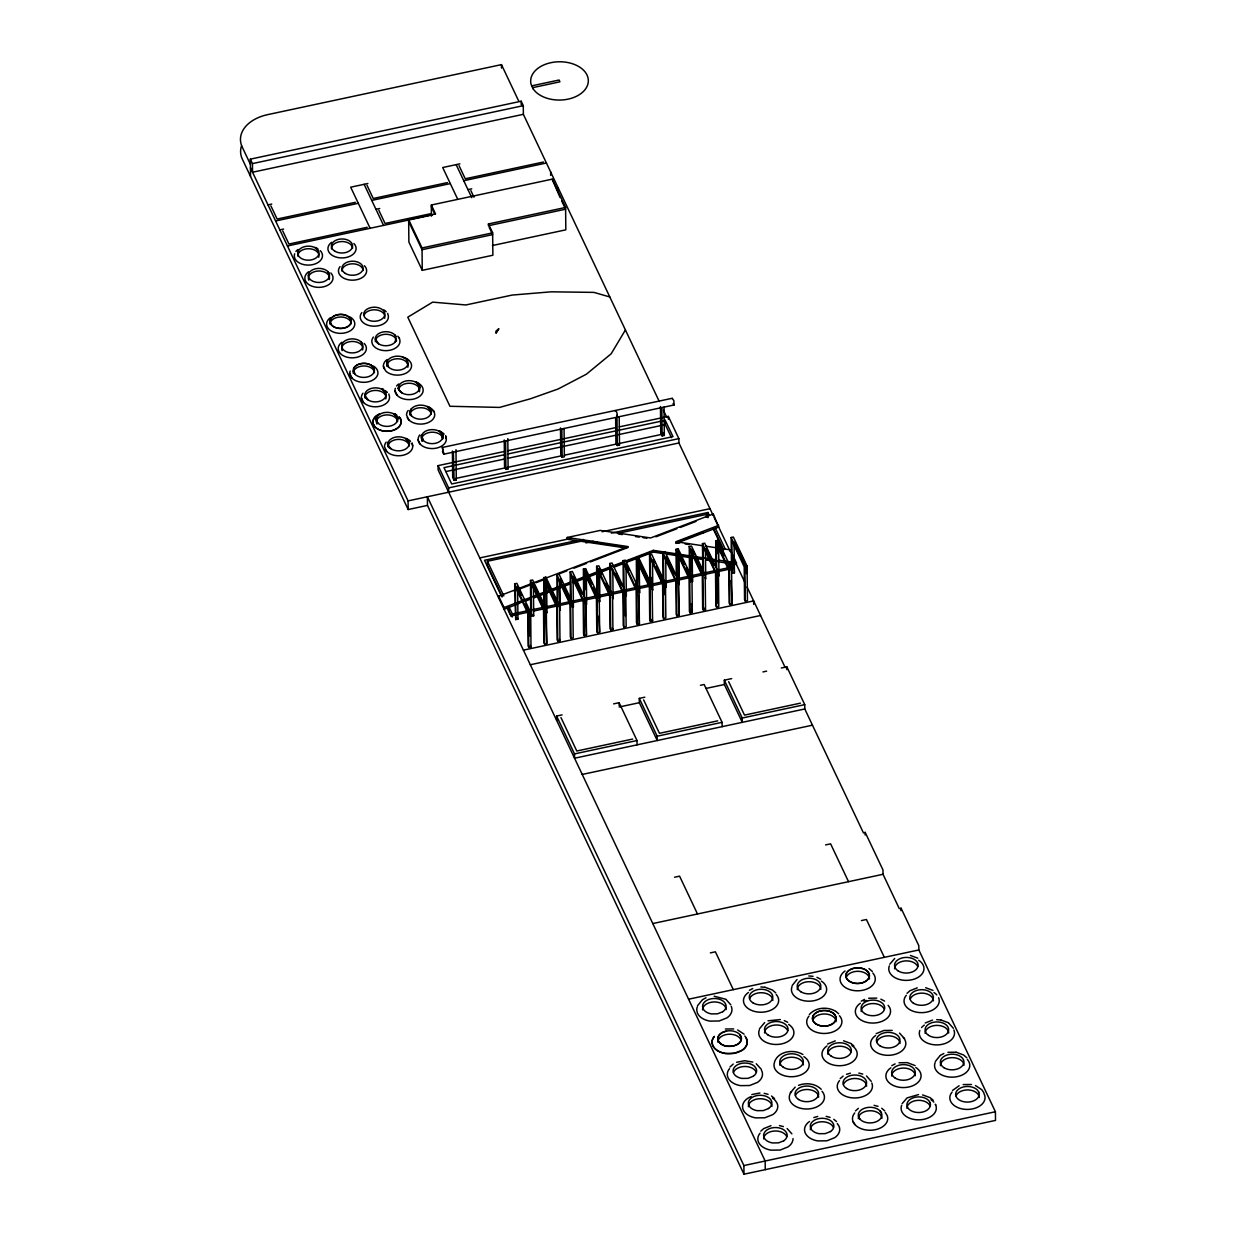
<?xml version="1.0" encoding="UTF-8"?>
<svg xmlns="http://www.w3.org/2000/svg" width="1236" height="1236" viewBox="0 0 1236 1236"><rect width="100%" height="100%" fill="white"/><g stroke="black" fill="none" stroke-linecap="round" stroke-linejoin="round"><path stroke-width="1.5" d="M495.945 332.546L496.069 330.954L498.711 328.869L496.084 332.932L498.711 328.869M297.783 253.534L298.031 251.696A10.599 7.03 -0.6 0 1 314.083 247.215A10.599 7.03 -0.6 0 1 314.809 258.71A10.599 7.03 -0.6 0 1 298.262 255.327L298.031 251.696M391.426 449.039L388.49 445.98L387.795 442.256A11.062 7.354 -0.6 0 0 389.247 447.787L391.426 449.039A10.599 7.03 -0.6 0 0 408.931 445.3L408.699 441.654L406.088 438.332A11.062 7.354 -0.6 0 1 409.657 443.415L408.931 445.284M411.233 408.961L410.043 412.515L411.681 415.976A10.599 7.03 -0.6 0 0 423.793 418.85A10.599 7.03 -0.6 0 0 431.209 411.804L431.688 411.758A11.062 7.354 -0.6 0 0 428.12 406.69L427.795 406.938A10.599 7.03 -0.6 0 0 410.29 410.676M354.902 374.199L353.511 368.915A10.599 7.03 -0.6 0 1 371.016 365.161L373.952 368.22L374.184 371.866M388.521 367.015L386.899 365.439L386.868 363.554A10.599 7.03 -0.6 0 1 402.364 356.926L406.798 359.182L407.571 361.036A10.599 7.03 -0.6 0 1 401.916 369.549A10.599 7.03 -0.6 0 1 388.506 367.015L387.115 361.731M385.756 396.323C388.073 393.403 377.258 382.897 385.539 392.693A10.599 7.03 -0.6 0 0 373.612 387.95A10.599 7.03 -0.6 0 0 364.836 395.211L364.867 397.096L368.251 400.078A10.599 7.03 -0.6 0 0 385.771 396.339L385.539 392.693M375.281 339.066L376.918 342.526A10.599 7.03 -0.6 0 0 395.257 341.924L395.983 336.547A10.599 7.03 -0.6 0 0 384.056 331.789A10.599 7.03 -0.6 0 0 375.281 339.066L378.695 343.932M388.49 445.98L388.259 442.349M397.359 420.827L397.127 417.196L394.5 413.875A11.062 7.354 -0.6 0 1 398.069 418.958L394.191 414.122M407.803 364.666L406.397 359.382M410.29 410.692C407.942 412.299 413.179 418.741 410.522 414.323M419.622 387.316L420.085 387.27A11.062 7.354 -0.6 0 0 416.532 382.187L419.143 385.493L419.375 389.139L419.622 387.316A10.599 7.03 -0.6 0 1 412.206 394.361A10.599 7.03 -0.6 0 1 400.093 391.488L397.977 388.011L398.919 389.819M421.63 436.988L423.268 440.449L421.414 435.057A11.062 7.354 -0.6 0 0 422.866 440.588L423.268 440.449A10.599 7.03 -0.6 0 0 435.381 443.322A10.599 7.03 -0.6 0 0 442.797 436.277L443.26 436.231A11.062 7.354 -0.6 0 0 439.692 431.148L442.318 434.454L442.55 438.1M430.962 413.627L430.731 409.997L427.795 406.938L429.572 408.344M442.55 438.1L442.318 434.469A10.599 7.03 -0.6 0 0 429.046 429.943A10.599 7.03 -0.6 0 0 422.094 438.795M615.265 411.125C616.671 409.41 617.876 416.347 616.996 417.165M672.322 398.811L673.821 400.449L674.083 404.975L443.786 454.184L442.411 451.295M774.57 1061.647C778.742 1050.847 793.898 1049.009 802.937 1054.524M697.506 1005.795L702.372 999.785M759.46 1028.815L764.651 1022.574M792.152 985.555L797.019 979.545M935.328 1061.492L940.194 1055.482M395.257 341.909L396.2 340.194M625.431 329.95L611.156 353.805L586.405 374.199L558.131 388.985L530.507 398.764L499.591 407.416L449.935 406.273L407.787 317.188L432.662 302.14L465.864 304.968L512.168 295.064L551.194 291.82L593.944 292.391L609.811 296.964M790.252 1092.825L795.196 1087.093M889.781 964.204L894.71 958.472M902.11 1103.671L907.039 1097.923L918.502 1094.586M729.951 1067.039L733.226 1064.057M809.348 1014.524C815.745 1007.232 827.517 1006.475 835.629 1011.249M952.508 1090.476L959.121 1085.749M442.334 447.463L443.832 454.23L442.334 447.463L672.569 398.208M907.039 993.311L909.974 990.731L917.236 987.842M760.804 1131.156L763.755 1128.576L771.001 1125.687M840.202 1078.657L843.137 1076.077M855.466 1110.917L858.402 1108.337M827.548 1044.049L835.273 1040.882M876.185 1033.651L883.894 1030.484L892.191 1030.407M702.697 999.538L706.034 997.776M749.387 990.314L752.739 988.553M861.245 1001.16L864.582 999.399M925.254 1022.991L932.5 1020.086M891.774 1065.664L895.111 1063.902M940.519 1055.25L943.856 1053.489M327.849 271.611L329.008 273.264M394.809 334.894L395.983 336.547M498.68 597.9L498.664 596.185L514.84 589.974M518.44 588.599L628.089 546.59L567.2 537.49L567.216 539.22L579.869 541.105L583.546 540.317M675.907 543.454L718.703 527.046L713.296 513.944L650.63 537.954L600.248 530.414L567.2 537.49M519.908 588.908L530.723 584.767M536.13 582.681L545.153 579.236M557.776 574.4L566.783 570.939M573.998 568.174L586.621 563.338M590.221 561.963L628.089 547.455L579.869 540.24L579.869 541.105M655.883 536.81L676.818 528.792M680.31 527.448L696.007 521.438M516.602 604.481L504.072 609.286L504.056 607.556L570.599 582.063M575.991 579.993L583.191 577.243M588.583 575.173L653.334 550.36L675.999 553.743M718.688 525.331L675.891 541.723L702.156 545.648M524.976 600.418L530.337 598.363M533.89 596.988L569.549 583.33M573.118 581.971L610.553 567.618M614.122 566.258L623.037 562.843M626.606 561.468L653.35 551.225L675.845 554.593M518.656 603.709L523.199 601.098M524.991 601.268L530.337 599.228M533.906 597.853L569.564 584.195M573.133 582.836L598.085 573.272M601.654 571.897L610.569 568.483M614.137 567.123L623.052 563.709M626.606 562.334L653.35 552.09L662.728 553.496M768.004 1020.812L780.333 1019.561M736.563 1062.296L744.69 1060.72L752.848 1062.079M751.828 1094.555L759.955 1092.979M798.533 1085.332C806.027 1082.489 815.42 1083.416 821.229 1089.287M846.49 1074.316L850.399 1073.188M813.798 1117.591L817.707 1116.448M373.952 368.22L372.793 366.567A10.583 7.03 -0.6 0 0 360.68 363.693A10.583 7.03 -0.6 0 0 353.264 370.738L353.728 372.546A10.583 7.03 -0.6 0 0 367.015 377.073A10.583 7.03 -0.6 0 0 373.952 368.22L371.016 365.176M899.02 1062.775L907.317 1062.636L915.119 1065.602M447.417 182.604L373.257 198.486L367.015 185.307M543.516 162.009L465.261 178.787L459.035 165.639M450.306 183.592L371.742 200.417M463.747 180.719L546.42 162.998M518.765 101.182L501.461 64.627L267.671 114.639A38.795 25.755 -0.6 0 0 242.241 147.084L250.414 164.342M531.65 85.871L559.074 80.016L559.923 81.823L532.5 87.694M250.537 176.439L250.352 159.15L521.175 101.213L523.291 105.663L523.369 114.315L659.282 401.515M250.352 159.15L252.453 163.6L523.291 105.663M523.369 114.315L252.546 172.237L252.453 163.6M267.996 204.882L271.75 204.079M367.864 183.515L350.684 187.192L370.12 228.274M459.9 163.847L442.704 167.524L457.567 198.95M355.396 202.302L277.127 219.05L270.9 205.871M275.613 220.981L358.301 203.291M279.83 229.881L283.585 229.077M375.96 209.317L379.699 208.513M467.965 189.633L471.735 188.83M431.441 216.145L431.333 205.021L552.198 179.158L565.594 207.447L565.825 229.834L492.422 245.531M367.216 227.285L288.946 244.033L282.72 230.869M431.426 213.55L385.076 223.469L378.849 210.305M565.594 207.447L488.421 223.948L492.639 232.847L492.87 255.234L422.264 270.344L408.884 242.055L408.652 219.668L435.535 213.921L431.333 205.021M287.432 245.964L432.198 214.987M565.609 209.193L488.436 225.709L488.421 223.948M408.652 219.668L422.032 247.957L492.639 232.847M492.654 234.608L422.048 249.703L408.668 221.429M765.254 1169.642L765.161 1161.006L438.131 469.958L438.085 465.632L504.133 451.511M507.919 450.707L615.482 427.687M619.267 426.883L668.336 416.393L678.858 438.641L678.904 442.967L713.311 515.675L713.296 513.944M503.979 454.817L443.971 467.641L451.696 483.971L672.971 436.632L665.246 420.317L507.733 454.014M445.887 471.565L504.025 459.128M507.78 458.324L665.292 424.628L671.472 437.683M506.327 467.625L455.605 478.471L456.285 479.939L454.091 480.402L452.7 477.482L452.422 451.047M562.565 455.59L507.424 467.393L508.12 468.846L505.91 469.325L504.535 466.405L504.257 439.954M564.419 455.203L616.594 444.033M661.445 434.439L618.803 443.57L619.499 445.022L617.289 445.501L615.899 442.581L615.652 418.031M560.495 427.934L560.773 454.369L562.148 457.289L564.358 456.826L564.064 428.49M660.472 406.52L660.75 432.986L662.125 435.906L664.335 435.427L664.041 407.107M438.085 465.632L448.622 487.896L678.858 438.641M250.444 167.787L408.081 500.889L678.904 442.967M241.53 145.863A38.795 25.755 -0.6 0 0 242.364 159.181L408.174 509.541L427.471 505.4L743.979 1174.2L995.505 1120.403L995.413 1111.751L918.842 949.959L918.796 945.648L900.889 907.811L900.92 910.685M479.769 557.93L570.893 538.433M602.133 531.758L710.005 508.676M576.501 540.611L484.512 560.279L501.77 596.725M611.403 533.133L707.934 512.492L709.34 515.443M579.869 540.24L583.531 539.468M502.233 596.787L487.463 565.594L487.417 561.268L580.92 541.26L626.219 548.042M617.753 533.396L706.42 514.423L707.981 517.714M585.941 542.913L593.45 541.306M593.821 542.836L597.498 542.048M514.686 583.809L516.895 583.346L530.63 612.345L528.421 612.824L514.686 583.809L515.736 619.607L517.946 619.128L517.606 586.528L521.716 595.227M530.46 580.441L532.654 579.978L546.389 608.977L544.18 609.456L530.46 580.441L530.986 646.922L528.776 647.386L528.081 645.934L527.741 613.087L515.397 587.007L515.736 619.607M543.964 604.311L543.685 577.614L545.895 577.135L559.614 606.15L559.985 640.712L557.776 641.19L557.081 639.723L556.741 606.891L544.396 580.796L544.69 609.564M557.204 601.484L556.911 574.786L559.12 574.307L572.855 603.322L573.21 637.884L571.017 638.363L570.321 636.895L569.981 604.064L557.621 577.969L557.884 602.89M570.429 598.641L570.151 571.944L572.361 571.48L586.08 600.495L586.451 635.057L584.242 635.52L583.546 634.068L583.207 601.221L570.862 575.142L571.14 601.978M583.377 569.116L585.586 568.653L599.321 597.652L597.112 598.131L583.377 569.116L583.67 595.814M596.895 592.986L596.617 566.289L598.827 565.81L612.546 594.825L612.917 629.387L610.708 629.866L610.012 628.398L609.672 595.567L597.328 569.472L599.537 569.008M610.12 590.159L609.842 563.462L612.052 562.983L625.787 591.998L626.142 626.559L623.933 627.038L623.253 625.57L622.898 592.739L610.553 566.644L610.831 593.496M623.361 587.332L623.083 560.634L625.292 560.155L639.012 589.17L639.383 623.732L637.173 624.211L636.478 622.743L636.138 589.912L623.794 563.817L624.072 590.669M636.308 557.791L638.518 557.328L652.253 586.343L650.043 586.806L636.308 557.791L636.586 584.489M649.827 581.662L649.549 554.964L651.758 554.5L665.478 583.5L665.849 618.077L663.639 618.541L662.944 617.088L662.604 584.242L650.26 558.162L650.522 583.083M663.114 584.551L662.774 552.137L664.983 551.658L678.718 580.673L679.074 615.234L676.865 615.713L676.185 614.246L675.829 581.414L663.485 555.319L663.763 582.171M676.293 576.007L676.015 549.309L678.224 548.83L691.944 577.845L692.314 612.407L690.105 612.886L689.41 611.418L689.07 578.587L676.725 552.492L677.004 579.344M689.518 573.18L689.24 546.482L691.449 546.003L705.184 575.018L705.54 609.58L703.33 610.043L702.651 608.591L702.295 575.76L689.951 549.665L692.16 549.186M702.759 570.337L702.481 543.639L704.69 543.176L718.41 572.191L718.78 606.752L716.571 607.216L715.876 605.764L715.536 572.917L703.191 546.837L703.469 573.674M715.706 540.812L717.915 540.348L731.65 569.348L729.441 569.827L715.706 540.812L715.984 567.509M716.695 570.847L716.416 543.995L728.761 570.09L729.116 602.936L729.796 604.389L732.006 603.925L731.14 537.505L733.35 537.042L747.085 566.057L747.44 600.619L745.246 601.082L744.551 599.63L744.211 566.783L731.851 540.704L732.191 573.303L734.4 572.824L734.107 544.056M511.627 616.64L509.263 611.635L509.217 607.324L512.368 613.983L542.573 607.525M546.343 606.721L582.218 599.043M585.988 598.239L595.428 596.215M599.213 595.412L621.862 590.561M625.648 589.757L635.088 587.733M638.857 586.93L674.732 579.251M678.502 578.448L714.377 570.769M718.147 569.966L731.372 567.139L729.642 563.492M527.741 612.299L510.854 615.914L507.162 608.112M533.38 611.094L555.906 606.273M559.661 605.47L676.061 580.58M679.815 579.777L715.49 572.144M719.244 571.341L732.392 568.529M543.685 577.614L557.421 606.629L559.614 606.15M556.911 574.786L570.646 603.786L572.855 603.322M570.151 571.944L583.886 600.959L586.08 600.495M596.617 566.289L610.352 595.304L612.546 594.825M609.842 563.462L623.577 592.477L625.787 591.998M623.083 560.634L636.803 589.634L639.012 589.17M649.549 554.964L663.269 583.979L665.478 583.5M662.774 552.137L676.509 581.152L678.718 580.673M676.015 549.309L689.734 578.309L691.944 577.845M689.24 546.482L702.975 575.482L705.184 575.018M702.481 543.639L716.2 572.654L718.41 572.191M731.14 537.505L744.875 566.521L747.085 566.057M531.495 616.223L533.705 615.76L533.365 583.16L545.709 609.255L546.745 643.539L544.551 644.018L543.855 642.55L543.516 609.719L531.156 583.624L531.495 616.223L530.816 614.771M663.825 587.919L666.034 587.455L665.74 558.687M584.381 599.151L584.087 572.314L596.432 598.394L596.787 631.241L597.467 632.693L599.676 632.229L598.904 573.442M637.328 589.742L637.019 560.99L649.363 587.069L649.719 619.916L650.399 621.368L652.608 620.905L651.99 577.382M523.4 650.151L753.651 600.897L753.682 604.358M530.321 664.752L760.557 615.497M556.648 720.387L556.602 716.061L562.117 714.887M613.597 703.871L619.112 702.697L637.019 740.534L637.065 744.845M639.29 698.386L657.181 736.208L657.228 740.534L639.336 702.697L639.29 698.386L644.852 697.197M700.457 685.3L704.165 684.497L722.071 722.334L722.118 726.66M724.327 680.186L742.233 718.023L742.28 722.349L724.373 684.512L724.327 680.186L731.681 678.61M762.936 671.936L766.614 671.148M781.322 667.996L786.838 666.822L804.744 704.644L804.79 708.97L863.485 832.987M619.159 707.007L639.336 702.697M706.034 688.437L724.373 684.512M632.678 739.051L576.779 751.009L560.943 717.544M717.714 720.851L659.452 733.319L643.632 699.87M800.403 703.16L744.505 715.119L728.668 681.669M556.602 716.061L574.508 753.898L637.019 740.534M657.181 736.208L722.071 722.334M742.233 718.023L804.744 704.644M804.79 708.97L574.555 758.224L574.508 753.898M582.233 774.447L812.469 725.192M674.547 877.236L679.584 876.154L697.49 913.991M825.586 844.914L830.623 843.848L848.529 881.67M652.793 923.555L883.029 874.3L899.314 908.692M710.36 952.894L715.397 951.813L733.303 989.65M861.399 920.588L866.436 919.507L884.343 957.344M688.591 999.213L918.842 949.959M427.471 505.4L427.378 496.764L743.887 1165.563L995.413 1111.751M353.728 372.546L353.264 370.754M330.568 323.585L330.089 321.777A10.599 7.03 -0.6 0 1 344.751 314.917A10.599 7.03 -0.6 0 1 347.81 326.582A10.599 7.03 -0.6 0 1 330.568 323.585L330.089 321.777A10.583 7.03 -0.6 0 1 337.505 314.732A10.583 7.03 -0.6 0 1 349.618 317.606L350.777 319.259A10.583 7.03 -0.6 0 1 343.84 328.112A10.583 7.03 -0.6 0 1 330.568 323.585L330.089 321.777L330.568 323.585M868.63 998.225L876.787 998.116M725.408 1029.001L733.69 1028.939M947.904 1052.315L956.046 1052.207M963.168 1084.575L971.45 1084.497M308.32 275.782L308.799 277.59A10.599 7.03 -0.6 0 0 326.057 280.587A10.599 7.03 -0.6 0 0 322.982 268.907A10.599 7.03 -0.6 0 0 308.32 275.782M808.808 975.961L813.025 976.301M760.851 986.977L764.929 987.27M714.145 996.201L725.717 999.244M936.703 1019.654L940.781 1019.947M705.91 546.204L717.158 547.888M720.912 548.46L730.291 549.85L736.409 562.782L736.424 564.512L733.643 564.095M618.572 534.029L622.341 534.585M635.551 536.563L639.321 537.119M643.091 537.691L646.861 538.247M679.584 543.145L675.891 542.589L703.145 532.144L703.16 533.01M685.13 543.964L688.823 544.52M679.769 554.315L715.644 559.676M719.414 560.232L736.409 562.782M679.599 555.149L702.11 558.517M705.864 559.074L717.112 560.758M666.482 554.052L675.86 555.458M679.615 556.015L702.11 559.383M705.864 559.939L717.127 561.623M718.904 561.886L732.253 563.879M674.083 404.975L673.079 403.523M922.581 1094.895L930.059 1097.63L933.087 1100.133M910.391 955.459L917.73 958.163M925.656 987.718L932.995 990.422M940.92 1019.978L948.259 1022.682M765.069 987.301L772.407 990.005L775.76 992.894M956.185 1052.238L963.524 1054.941L966.876 1057.831M843.555 1040.805L850.893 1043.508M858.819 1073.064L862.759 1074.099M874.084 1105.324L878.023 1106.359M764.172 1093.319L768.112 1094.339M826.127 1116.34L830.082 1117.375M779.437 1125.579L783.377 1126.599M402.364 356.941L404.635 357.976M880.866 999.182L884.59 1001.083M816.965 977.321L820.689 979.221M975.405 1085.532L981.817 1089.704L983.902 1092.809M784.273 1020.596L787.672 1022.265M737.645 1029.959L744.072 1034.13M869.001 968.591L872.353 971.481M899.53 1033.111L904.628 1038.719M756.247 1063.763L761.345 1069.356M771.511 1096.023L774.539 1098.51M315.551 247.957L318.486 251.001M416.208 382.449L417.984 383.84M419.143 385.508A10.599 7.03 -0.6 0 0 405.871 380.982A10.599 7.03 -0.6 0 0 398.934 389.834L401.87 392.878M382.588 389.634L384.365 391.039M364.836 395.211L368.251 400.078M405.763 438.595L408.699 441.654A10.599 7.03 -0.6 0 0 396.771 436.911A10.599 7.03 -0.6 0 0 388.011 444.172M948.599 1022.914L953.373 1028.29M835.953 1011.481L838.657 1013.752M851.218 1043.74L853.922 1046.011M866.482 1076L871.272 1081.376M881.747 1108.259L884.775 1110.917M726.042 999.476L730.816 1004.837M833.806 1119.275L836.494 1121.546M787.1 1128.514L791.89 1133.875M453.365 451.773L454.091 480.402M383.407 366.273L385.586 370.862A14.09 9.347 -0.6 0 0 403.415 374.23A14.09 9.347 -0.6 0 0 410.924 362.905L409.379 360.711A14.09 9.347 -0.6 0 0 404.017 357.451M398.934 389.834L400.093 391.488M361.206 342.078L362.364 343.732M397.158 395.335L394.995 390.731M407.216 417.629L408.761 419.823A14.09 9.347 -0.6 0 0 424.86 423.654A14.09 9.347 -0.6 0 0 434.732 414.276L434.099 411.294M408.761 419.823L406.582 415.234A14.09 9.347 -0.6 0 1 408.174 410.491M418.788 442.102L420.333 444.296M351.966 378.061L349.803 373.457M363.554 402.519L361.375 397.93A14.09 9.347 -0.6 0 1 362.967 393.187M373.596 424.829L375.141 427.023M386.142 442.148A14.09 9.347 -0.6 0 0 384.55 446.876L386.729 451.48M365.315 397.019L366.474 398.672M983.98 1093.814L984.397 1094.478A17.613 11.696 -0.6 0 1 965.331 1109.356A17.613 11.696 -0.6 0 1 952.091 1092.083M935.698 1104.891L935.281 1104.227L935.667 1104.907A17.598 11.68 -0.6 0 1 918.904 1119.847A17.598 11.68 -0.6 0 1 901.662 1105.355M930.09 1105.973L928.885 1104.103A11.788 7.818 -0.6 0 0 915.567 1100.627A11.788 7.818 -0.6 0 0 906.961 1108.306M885.27 1112.508L887.077 1115.305A17.598 11.68 -0.6 0 1 867.981 1130.183A17.598 11.68 -0.6 0 1 854.74 1112.925M880.217 1111.04L881.423 1112.925A11.773 7.818 -0.6 0 1 868.135 1122.829A11.773 7.818 -0.6 0 1 860.318 1110.747A11.773 7.818 -0.6 0 1 880.171 1111.071L881.392 1112.925M858.726 1117.267L859.932 1119.136M853.149 1121.794L854.957 1124.59M837.282 1123.524L839.074 1126.32A17.613 11.696 -0.6 0 1 834.717 1137.676L826.884 1140.797L817.753 1140.921A17.613 11.696 -0.6 0 1 809.534 1121.469M833.466 1127.402L832.261 1125.533A11.788 7.818 -0.6 0 0 818.943 1122.056A11.788 7.818 -0.6 0 0 810.337 1129.719M731.264 1006.444L731.31 1006.521A17.613 11.696 -0.6 0 1 726.953 1017.877L719.12 1020.998L709.989 1021.121A17.613 11.696 -0.6 0 1 697.398 1013.026L696.749 1009.997A17.613 11.696 -0.6 0 1 697.289 1006.969M746.22 1038.24L747.239 1041.793A17.613 11.696 -0.6 0 1 734.369 1053.257L725.316 1053.52A17.613 11.696 -0.6 0 1 712.724 1045.409L712.075 1042.396A17.613 11.696 -0.6 0 1 714.346 1036.51M739.792 1034.656L740.997 1036.525A11.788 7.818 -0.6 0 1 738.077 1044.126L732.84 1046.212L726.722 1046.305A11.788 7.818 -0.6 0 1 718.301 1040.882L717.869 1038.858A11.788 7.818 -0.6 0 1 726.474 1031.195M761.422 1070.376L761.855 1071.04A17.613 11.696 -0.6 0 1 757.483 1082.396L749.649 1085.517L740.519 1085.641A17.613 11.696 -0.6 0 1 729.549 1068.646M734.879 541.971L746.405 566.32L746.482 573.612M663.423 410.228L666.729 417.212M714.084 517.297L730.306 551.58L730.291 549.85M733.365 558.039L744.628 581.832M747.085 587.038L785.246 667.656M560.093 197.559L552.198 179.158M561.669 200.881L564.821 207.54M715.428 528.313L725.316 549.217M713.744 528.977L723.616 549.85M730.198 563.755L731.836 567.231M734.4 572.824L733.566 558.023M713.373 529.101L722.751 548.923M718.626 543.531L724.389 555.706M728.498 564.404L730.97 569.626M662.96 432.507L664.335 435.427M706.22 548.104L714.439 565.501M718.27 574.663L718.966 576.13L718.641 545.447M732.006 603.925L731.079 580.565M692.979 550.932L694.632 554.408M696.27 557.884L704.505 575.281M705.045 577.506L705.741 578.958L705.432 550.19M678.919 552.029L684.682 564.203M686.335 567.679L691.279 578.108M704.844 608.112L705.54 609.58M666.513 556.586L674.748 573.983M692.314 612.407L691.542 603.647M653.288 559.429L654.925 562.905M656.579 566.382L664.813 583.778L664.922 594.717M665.339 585.988L666.034 587.455M679.074 615.234L678.039 580.935M489.132 227.192L491.943 233.125M470.87 190.622L473.975 197.204M456.146 164.651L471.781 197.667M639.228 560.511L651.573 586.606M652.114 588.815L652.809 590.283L652.5 561.515M626.003 563.338L629.294 570.306M635.876 584.211L638.348 589.433M651.913 619.437L652.608 620.905M637.359 593.589L636.633 588.305M616.053 573.133L621.816 585.308M625.648 594.485L626.343 595.937L626.019 565.269M639.383 623.732L638.394 594.902M431.349 206.767L434.856 214.199M600.356 570.738L601.994 574.23M606.119 582.913L611.882 595.103M612.407 597.312L613.102 598.78L612.809 570.012M586.297 571.835L592.059 584.01M593.713 587.486L598.641 597.93M599.182 600.14L599.877 601.608L599.553 570.924M612.222 627.934L612.917 629.387M597.668 602.071L596.942 596.803M573.89 576.409L582.125 593.805M599.676 632.229L598.842 616.161M560.65 579.236L562.303 582.712M563.94 586.188L572.175 603.585L572.222 607.231M572.716 605.81L573.411 607.262L573.102 578.494M586.451 635.057L585.416 600.758M364.126 184.319L383.562 225.4M546.606 580.333L558.95 606.413M546.25 611.465L546.945 612.932L546.621 582.249M559.29 639.259L559.985 640.712M544.736 613.396L544.01 608.127M533.025 614.292L533.705 615.76M525.841 603.925L529.132 610.878M517.251 617.676L517.946 619.128M530.29 645.455L530.986 646.922M487.417 561.268L503.825 595.937M498.664 596.185L504.056 607.556M445.671 435.767L446.304 438.734M399.336 337.845L399.97 340.827A14.09 9.347 -0.6 0 1 388.32 350.514A14.09 9.347 -0.6 0 1 372.453 344.18L371.82 341.785A14.09 9.347 -0.6 0 1 373.411 337.042M418.154 439.692L418.788 442.086M412.067 442.951L412.7 445.933M386.868 363.554L387.347 365.362M400.479 418.479L401.113 421.461A14.09 9.347 -0.6 0 1 391.256 430.839A14.09 9.347 -0.6 0 1 375.141 427.023A14.09 9.347 -0.6 0 1 379.498 414.075A14.09 9.347 -0.6 0 0 372.963 422.418L373.596 424.813M361.375 397.93L362.009 400.325A14.09 9.347 -0.6 0 0 379.668 406.35A14.09 9.347 -0.6 0 0 388.892 394.578L388.892 393.99M341.677 346.25L342.14 348.058A10.599 7.03 -0.6 0 0 359.398 351.055A10.599 7.03 -0.6 0 0 356.323 339.375A10.599 7.03 -0.6 0 0 341.677 346.25L342.14 348.058M883.029 874.3L882.983 869.974L865.076 832.137L865.107 835.026M786.838 666.822L786.868 669.696M744.875 566.521L745.246 601.082M743.887 1165.563L743.979 1174.2M729.441 569.827L729.796 604.389M717.915 540.348L717.962 544.149M717.992 547.965L718.054 553.697M717.745 572.453L718.07 603.462M716.2 572.654L716.571 607.216M716.03 571.326L716.077 575.142M707.934 512.492L707.981 516.803M706.42 514.423L706.451 517.297M702.975 575.482L703.33 610.043M692.175 551.101L692.5 581.785L691.542 555.536M689.951 549.665L690.213 574.585M690.26 578.433L690.291 582.264L689.564 576.98M689.734 578.309L690.105 612.886M678.95 553.944L679.275 584.613M678.224 548.83L678.255 552.646M678.301 556.463L678.518 577.444M676.509 581.152L676.865 615.713M676.324 579.823L676.37 583.624M668.336 416.393L668.367 419.267M665.246 420.317L665.292 424.628M661.832 407.556L662.125 435.906M663.269 583.979L663.639 618.541M653.334 550.36L653.35 551.225M650.043 586.806L650.399 621.368M639.244 562.426L639.568 593.11L638.595 564.96M638.518 557.328L638.564 561.144M636.803 589.634L637.173 624.211M625.107 592.26L625.354 615.976M623.577 592.477L623.933 627.038M623.408 591.132L623.438 594.949M619.19 416.671L619.499 445.022M616.965 415.25L617.289 445.501M619.112 702.697L619.143 705.571M610.352 595.304L610.708 629.866M597.328 569.472L597.621 598.239M597.112 598.131L597.467 632.693M586.312 573.751L586.636 604.435M585.586 568.653L585.632 572.469M585.663 576.27L585.802 589.618M583.886 600.959L584.242 635.52M583.701 599.63L583.747 603.446M570.646 603.786L571.017 638.363M561.855 428.954L562.148 457.289M558.255 188.026L558.301 191.487M559.846 579.421L560.171 610.09L559.29 589.572M557.421 606.629L557.776 641.19M550.653 171.943L550.684 175.404M545.895 577.135L545.926 580.951M545.972 584.767L546.745 643.539M544.18 609.456L544.551 644.018M529.95 612.623L530.198 636.339M528.421 612.824L528.776 647.386M521.175 101.213L521.221 104.674M514.5 590.978L514.5 591.843M512.368 613.983L512.399 616.872M507.795 438.61L508.12 468.846M505.617 440.989L505.91 469.325M501.461 64.627L501.507 68.088M455.976 449.688L456.285 479.939M448.622 487.896L448.668 492.222M422.032 247.957L422.264 270.344M408.081 500.889L408.174 509.541M387.749 313.372L387.764 313.944A14.09 9.347 -0.6 0 1 373.056 326.149A14.09 9.347 -0.6 0 1 361.824 312.569M445.686 436.339A14.09 9.347 -0.6 0 1 430.978 448.544A14.09 9.347 -0.6 0 1 419.746 434.964M438.765 430.885A14.09 9.347 -0.6 0 1 444.126 434.13M827.796 1054.184A11.788 7.818 -0.6 0 1 837.915 1046.289A11.788 7.818 -0.6 0 1 850.924 1051.851M903.361 1037.576A17.613 11.696 -0.6 0 1 898.464 1053.072A17.613 11.696 -0.6 0 1 874.841 1051.326A17.613 11.696 -0.6 0 1 875.629 1035.521M386.899 366.15A10.599 7.03 -0.6 0 1 398.425 358.78A10.599 7.03 -0.6 0 1 407.818 367.262M330.12 324.373A10.599 7.03 -0.6 0 1 340.255 316.988A10.599 7.03 -0.6 0 1 351.287 323.662M891.697 1076.046A11.788 7.818 -0.6 0 1 903.346 1068.058A11.788 7.818 -0.6 0 1 915.258 1075.737M858.325 1118.704A11.788 7.818 -0.6 0 1 866.93 1111.04A11.788 7.818 -0.6 0 1 880.248 1114.501L881.453 1116.371A11.788 7.818 -0.6 0 1 881.886 1118.395M749.634 998.657A11.788 7.818 -0.6 0 1 762.457 992.755A11.788 7.818 -0.6 0 1 772.84 1000.387M956.031 1095.853A11.788 7.818 -0.6 0 1 965.779 1089.997A11.788 7.818 -0.6 0 1 977.583 1093.69L978.788 1095.56A11.788 7.818 -0.6 0 1 979.221 1097.568M397.127 417.196A10.599 7.03 -0.6 0 1 390.19 426.049A10.599 7.03 -0.6 0 1 376.918 421.522L376.223 417.783A11.062 7.354 -0.6 0 0 377.675 423.315L376.439 419.715A10.599 7.03 -0.6 0 1 383.855 412.654A10.599 7.03 -0.6 0 1 395.953 415.528M376.934 424.087A10.599 7.03 -0.6 0 1 385.215 415.018A10.599 7.03 -0.6 0 1 397.621 421.569M384.041 368.668A14.09 9.347 -0.6 0 1 387.115 359.521M717.838 1042.18A11.788 7.818 -0.6 0 1 727.958 1034.285A11.788 7.818 -0.6 0 1 740.967 1039.847M763.647 1138.959A11.788 7.818 -0.6 0 1 773.751 1131.064A11.788 7.818 -0.6 0 1 786.776 1136.626M843.431 1084.42A11.788 7.818 -0.6 0 1 856.254 1078.518A11.788 7.818 -0.6 0 1 866.621 1086.135M308.83 280.17A10.599 7.03 -0.6 0 1 318.486 270.993A10.599 7.03 -0.6 0 1 329.27 279.49M364.867 397.807A10.599 7.03 -0.6 0 1 376.393 390.437A10.599 7.03 -0.6 0 1 385.786 398.919M931.017 1099.731A17.598 11.68 -0.6 0 1 933.86 1102.126M412.067 443.539A14.09 9.347 -0.6 0 1 402.828 455.311A14.09 9.347 -0.6 0 1 385.184 449.286M408.158 439.46A14.09 9.347 -0.6 0 1 410.522 441.329M871.797 1083.045A17.613 11.696 -0.6 0 1 852.732 1097.908A17.613 11.696 -0.6 0 1 839.491 1080.65M851.898 1045.594A17.613 11.696 -0.6 0 1 852.16 1062.141A17.613 11.696 -0.6 0 1 827.255 1062.466A17.613 11.696 -0.6 0 1 826.992 1045.934M398.734 388.799A10.599 7.03 -0.6 0 1 411.372 383.392A10.599 7.03 -0.6 0 1 419.406 391.735M422.125 441.391A10.599 7.03 -0.6 0 1 430.422 432.306A10.599 7.03 -0.6 0 1 442.828 438.873M795.443 1095.436A11.788 7.818 -0.6 0 1 808.267 1089.534A11.788 7.818 -0.6 0 1 818.634 1097.151M846.258 977.243A11.788 7.818 -0.6 0 1 859.082 971.341A11.788 7.818 -0.6 0 1 869.464 978.958M861.168 1011.527A11.788 7.818 -0.6 0 1 871.272 1003.632A11.788 7.818 -0.6 0 1 884.296 1009.194M350.236 317.065A14.09 9.347 -0.6 0 1 351.07 330.275A14.09 9.347 -0.6 0 1 331.171 330.954A14.09 9.347 -0.6 0 1 330.336 317.745M384.983 390.499A14.09 9.347 -0.6 0 1 387.347 392.368M415.59 381.939A14.09 9.347 -0.6 0 1 422.079 393.79A14.09 9.347 -0.6 0 1 404.805 399.213A14.09 9.347 -0.6 0 1 395.319 388.305M396.586 386.003A14.09 9.347 -0.6 0 1 398.703 383.994M793.033 1138.572A17.613 11.696 -0.6 0 1 788.012 1146.915L780.194 1150.036L771.048 1150.16A17.613 11.696 -0.6 0 1 760.078 1133.165M702.573 1009.92A11.788 7.818 -0.6 0 1 714.223 1001.948A11.788 7.818 -0.6 0 1 726.135 1009.611M940.395 1065.633A11.788 7.818 -0.6 0 1 952.044 1057.645A11.788 7.818 -0.6 0 1 963.956 1065.308M714.269 1036.386A17.613 11.696 -0.6 0 0 712.662 1045.27L714.47 1048.082A17.613 11.696 -0.6 0 0 734.369 1053.257L742.28 1050.26A17.613 11.696 -0.6 0 0 746.652 1038.904A17.613 11.696 -0.6 0 0 744.783 1035.984M297.814 256.115A10.599 7.03 -0.6 0 1 309.34 248.745A10.599 7.03 -0.6 0 1 318.733 257.227M330.831 272.94A14.09 9.347 -0.6 0 1 327.494 285.392A14.09 9.347 -0.6 0 1 308.521 284.388A14.09 9.347 -0.6 0 1 308.567 271.75M888.097 1005.316A17.613 11.696 -0.6 0 1 883.199 1020.812A17.613 11.696 -0.6 0 1 859.576 1019.067A17.613 11.696 -0.6 0 1 860.349 1003.261M863.964 1001.361A17.613 11.696 -0.6 0 1 866.745 1000.465M331.433 248.93A10.599 7.03 -0.6 0 1 341.569 241.545A10.599 7.03 -0.6 0 1 352.6 248.22M320.294 250.676A14.09 9.347 -0.6 0 1 310.823 264.952A14.09 9.347 -0.6 0 1 294.647 253.797M295.914 251.495A14.09 9.347 -0.6 0 1 298.031 249.487M314.933 247.432A14.09 9.347 -0.6 0 1 317.93 248.822M341.955 271.178A10.599 7.03 -0.6 0 1 352.106 263.809A10.599 7.03 -0.6 0 1 363.121 270.468M410.074 415.111A10.599 7.03 -0.6 0 1 420.209 407.725A10.599 7.03 -0.6 0 1 431.24 414.384M388.042 446.768A10.599 7.03 -0.6 0 1 398.177 439.383A10.599 7.03 -0.6 0 1 409.209 446.057M427.177 406.412A14.09 9.347 -0.6 0 1 434.099 411.866M839.46 1015.729A17.613 11.696 -0.6 0 1 835.783 1030.577A17.613 11.696 -0.6 0 1 813.133 1030.886A17.613 11.696 -0.6 0 1 808.962 1016.131M373.411 366.026A14.09 9.347 -0.6 0 1 375.729 377.938A14.09 9.347 -0.6 0 1 358.455 381.646A14.09 9.347 -0.6 0 1 350.128 371.016M915.799 1067.456A17.613 11.696 -0.6 0 1 916.061 1083.987A17.613 11.696 -0.6 0 1 891.156 1084.312A17.613 11.696 -0.6 0 1 890.893 1067.78M779.808 1065.216A11.788 7.818 -0.6 0 1 791.457 1057.228A11.788 7.818 -0.6 0 1 803.369 1064.891M910.237 999.074A11.788 7.818 -0.6 0 1 923.06 993.172A11.788 7.818 -0.6 0 1 933.427 1000.805M375.141 427.007A14.09 9.347 -0.6 0 0 394.593 429.788A14.09 9.347 -0.6 0 0 398.934 416.856A14.09 9.347 -0.6 0 1 400.479 419.066M375.311 341.661A10.599 7.03 -0.6 0 1 385.447 334.276A10.599 7.03 -0.6 0 1 396.478 340.951M872.832 973.056A17.613 11.696 -0.6 0 1 867.935 988.553A17.613 11.696 -0.6 0 1 844.312 986.807A17.613 11.696 -0.6 0 1 845.084 971.002M353.28 373.334A10.599 7.03 -0.6 0 1 363.43 365.949A10.599 7.03 -0.6 0 1 374.446 372.623M821.353 981.075A17.613 11.696 -0.6 0 1 823.578 996.031A17.613 11.696 -0.6 0 1 801.778 1000.202A17.613 11.696 -0.6 0 1 791.982 986.714M342.171 350.653A10.599 7.03 -0.6 0 1 351.843 341.46A10.599 7.03 -0.6 0 1 362.627 349.958M733.473 1072.415A11.788 7.818 -0.6 0 1 744.767 1066.467A11.788 7.818 -0.6 0 1 756.231 1072.106M751.179 1096.533A17.613 11.696 -0.6 0 0 742.728 1108.306A17.613 11.696 -0.6 0 0 755.783 1117.9L764.899 1117.777L772.747 1114.656A17.613 11.696 -0.6 0 0 777.12 1103.3L775.312 1100.503A17.613 11.696 -0.6 0 0 772.469 1098.124M894.601 968.854A11.788 7.818 -0.6 0 1 904.706 960.959A11.788 7.818 -0.6 0 1 917.73 966.521M876.803 1041.747A11.788 7.818 -0.6 0 1 889.626 1035.861A11.788 7.818 -0.6 0 1 899.993 1043.478M938.603 997.699A17.613 11.696 -0.6 0 1 919.538 1012.578A17.613 11.696 -0.6 0 1 906.297 995.304M933.952 992.523A17.613 11.696 -0.6 0 1 936.795 994.903M364.187 343.407A14.09 9.347 -0.6 0 1 360.835 355.875A14.09 9.347 -0.6 0 1 341.878 354.856A14.09 9.347 -0.6 0 1 341.909 342.217M803.894 1056.625A17.598 11.696 -0.6 0 1 806.119 1071.566A17.598 11.696 -0.6 0 1 784.335 1075.737A17.598 11.696 -0.6 0 1 774.539 1062.249M812.902 1019.901A11.788 7.818 -0.6 0 1 825.725 1013.999A11.788 7.818 -0.6 0 1 836.092 1021.616M397.791 336.223A14.09 9.347 -0.6 0 1 399.336 338.432M364.435 265.74A14.09 9.347 -0.6 0 1 353.141 280.17A14.09 9.347 -0.6 0 1 340.054 266.574M764.543 1032.956A11.788 7.818 -0.6 0 1 774.663 1025.061A11.788 7.818 -0.6 0 1 787.672 1030.623M748.367 1106.699A11.788 7.818 -0.6 0 1 760.032 1098.727A11.788 7.818 -0.6 0 1 771.944 1106.39M797.266 989.665A11.788 7.818 -0.6 0 1 808.916 981.693A11.788 7.818 -0.6 0 1 820.828 989.356M363.971 315.35A10.599 7.03 -0.6 0 1 376.625 309.942A10.599 7.03 -0.6 0 1 384.643 318.301M776.208 994.486A17.598 11.696 -0.6 0 1 771.31 1009.982A17.598 11.696 -0.6 0 1 747.703 1008.221A17.598 11.696 -0.6 0 1 748.475 992.431M925.131 1033.373A11.788 7.818 -0.6 0 1 936.78 1025.386A11.788 7.818 -0.6 0 1 948.692 1033.049M788.63 1024.366A17.598 11.696 -0.6 0 1 790.855 1039.306A17.598 11.696 -0.6 0 1 769.055 1043.478A17.598 11.696 -0.6 0 1 759.275 1029.99M918.688 960.264A17.613 11.696 -0.6 0 1 911.117 979.932A17.613 11.696 -0.6 0 1 889.317 965.888M822.002 1091.264A17.598 11.696 -0.6 0 1 818.325 1106.112A17.598 11.696 -0.6 0 1 795.69 1106.421A17.598 11.696 -0.6 0 1 791.519 1091.666M953.868 1029.959A17.613 11.696 -0.6 0 1 937.104 1044.899A17.613 11.696 -0.6 0 1 919.847 1030.407M921.562 1027.564A17.613 11.696 -0.6 0 1 924.327 1025.107M967.324 1059.422A17.613 11.696 -0.6 0 1 954.671 1077.035A17.613 11.696 -0.6 0 1 935.111 1062.666M383.855 309.881A14.09 9.347 -0.6 0 1 386.204 311.75M353.913 243.492A14.09 9.347 -0.6 0 1 350.576 255.96A14.09 9.347 -0.6 0 1 331.603 254.94A14.09 9.347 -0.6 0 1 331.65 242.302M722.751 1011.728L717.513 1013.829L711.395 1013.906A11.788 7.818 -0.6 0 1 702.975 1008.483L702.542 1006.475A11.788 7.818 -0.6 0 1 711.148 998.796A11.788 7.818 -0.6 0 1 724.466 1002.272L725.671 1004.142A11.788 7.818 -0.6 0 1 722.751 1011.728M753.28 1076.247L748.058 1078.333L741.924 1078.425A11.788 7.818 -0.6 0 1 735.435 1066.189A11.788 7.818 -0.6 0 1 754.995 1066.792L756.2 1068.661A11.788 7.818 -0.6 0 1 753.28 1076.247M768.545 1108.507L763.323 1110.592L757.189 1110.685A11.788 7.818 -0.6 0 1 750.7 1098.449A11.788 7.818 -0.6 0 1 770.26 1099.051L771.465 1100.921A11.788 7.818 -0.6 0 1 768.545 1108.507M783.809 1140.766L778.587 1142.852L772.469 1142.945A11.788 7.818 -0.6 0 1 765.965 1130.708A11.788 7.818 -0.6 0 1 785.524 1131.311L786.729 1133.18A11.788 7.818 -0.6 0 1 783.809 1140.766M830.515 1131.543L825.277 1133.628L819.159 1133.706A11.788 7.818 -0.6 0 1 812.655 1121.469A11.788 7.818 -0.6 0 1 832.23 1122.072L833.435 1123.941A11.788 7.818 -0.6 0 1 830.515 1131.543M350.777 319.259L349.618 317.606L350.777 319.259M978.757 1092.099L977.552 1090.229A11.788 7.818 -0.6 0 0 957.684 1089.92A11.788 7.818 -0.6 0 0 965.486 1102.002A11.788 7.818 -0.6 0 0 978.757 1092.099M930.059 1102.512L928.808 1100.658A11.773 7.818 -0.6 0 0 908.954 1100.349A11.773 7.818 -0.6 0 0 916.757 1112.431A11.773 7.818 -0.6 0 0 930.013 1102.527M719.445 1042.612L718.24 1040.743A11.788 7.818 -0.6 0 1 726.413 1031.056A11.788 7.818 -0.6 0 1 740.936 1036.401L741.368 1038.41A11.788 7.818 -0.6 0 1 732.763 1046.089A11.788 7.818 -0.6 0 1 719.445 1042.612M533.349 89.131L531.094 84.372A28.83 19.143 -0.6 0 1 567.015 62.387A28.83 19.143 -0.6 0 1 581.553 93.117A28.83 19.143 -0.6 0 1 533.349 89.131M334.817 251.202A10.599 7.03 -0.6 0 0 352.322 247.463A10.599 7.03 -0.6 0 0 338.819 239.29A10.599 7.03 -0.6 0 0 334.817 251.202M752.786 1002.72A11.773 7.818 -0.6 0 0 772.423 998.951A11.773 7.818 -0.6 0 0 757.853 989.572A11.773 7.818 -0.6 0 0 752.786 1002.72M846.567 1088.468A11.788 7.818 -0.6 0 0 866.22 1084.714A11.788 7.818 -0.6 0 0 851.635 1075.32A11.788 7.818 -0.6 0 0 846.567 1088.468M913.373 1003.138A11.788 7.818 -0.6 0 0 933.025 999.368A11.788 7.818 -0.6 0 0 918.441 989.974A11.788 7.818 -0.6 0 0 913.373 1003.138M849.395 981.291A11.788 7.818 -0.6 0 0 869.062 977.537A11.788 7.818 -0.6 0 0 854.462 968.143A11.773 7.818 -0.6 0 0 849.379 981.307A11.773 7.818 -0.6 0 0 869.016 977.537A11.773 7.818 -0.6 0 0 854.431 968.159A11.788 7.818 -0.6 0 0 849.395 981.291M864.675 1013.551A11.788 7.818 -0.6 0 0 884.327 1009.781A11.788 7.818 -0.6 0 0 869.727 1000.403A11.788 7.818 -0.6 0 0 864.675 1013.551M798.58 1099.499A11.773 7.818 -0.6 0 0 818.232 1095.729A11.773 7.818 -0.6 0 0 803.647 1086.351A11.773 7.818 -0.6 0 0 798.58 1099.499M816.038 1023.964A11.788 7.818 -0.6 0 0 835.69 1020.194A11.788 7.818 -0.6 0 0 821.106 1010.801A11.788 7.818 -0.6 0 0 816.038 1023.964A11.773 7.818 -0.6 0 0 835.644 1020.194A11.773 7.818 -0.6 0 0 821.075 1010.816A11.773 7.818 -0.6 0 0 816.007 1023.964M768.05 1034.98A11.773 7.818 -0.6 0 0 787.703 1031.21A11.773 7.818 -0.6 0 0 773.118 1021.832A11.773 7.818 -0.6 0 0 768.05 1034.98M943.902 1067.657A11.788 7.818 -0.6 0 0 963.555 1063.887A11.788 7.818 -0.6 0 0 948.97 1054.493A11.788 7.818 -0.6 0 0 943.902 1067.657M895.204 1078.07A11.788 7.818 -0.6 0 0 914.856 1074.3A11.788 7.818 -0.6 0 0 900.272 1064.922A11.788 7.818 -0.6 0 0 895.204 1078.07M396.571 414.987A14.09 9.347 -0.6 0 0 393.573 413.612A14.09 9.347 -0.6 0 1 396.586 415.002M831.303 1056.224A11.788 7.818 -0.6 0 0 850.955 1052.454A11.788 7.818 -0.6 0 0 836.37 1043.06A11.788 7.818 -0.6 0 0 831.303 1056.224M898.108 970.878A11.788 7.818 -0.6 0 0 917.761 967.108A11.788 7.818 -0.6 0 0 903.161 957.715A11.788 7.818 -0.6 0 0 898.108 970.878M783.315 1067.24A11.773 7.818 -0.6 0 0 802.967 1063.47A11.773 7.818 -0.6 0 0 788.383 1054.092A11.773 7.818 -0.6 0 0 783.315 1067.24M345.354 273.45A10.599 7.03 -0.6 0 0 362.859 269.711A10.599 7.03 -0.6 0 0 349.355 261.538A10.599 7.03 -0.6 0 0 345.354 273.45M800.773 991.705A11.788 7.818 -0.6 0 0 820.426 987.935A11.788 7.818 -0.6 0 0 805.826 978.541A11.788 7.818 -0.6 0 0 800.773 991.705M879.939 1045.81A11.788 7.818 -0.6 0 0 899.592 1042.041A11.788 7.818 -0.6 0 0 885.007 1032.663A11.788 7.818 -0.6 0 0 879.939 1045.81M928.638 1035.397A11.788 7.818 -0.6 0 0 948.29 1031.627A11.788 7.818 -0.6 0 0 933.705 1022.234A11.788 7.818 -0.6 0 0 928.638 1035.397M367.123 319.46A10.599 7.03 -0.6 0 0 384.628 315.705A10.599 7.03 -0.6 0 0 371.124 307.548A10.599 7.03 -0.6 0 0 367.123 319.46"/></g></svg>
